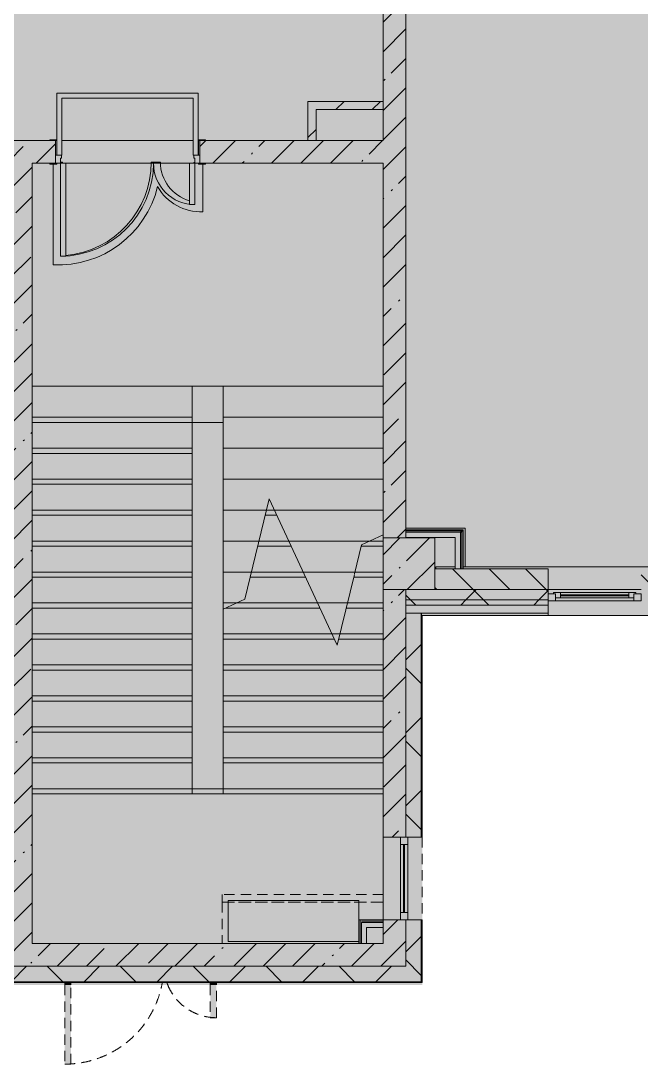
# Model space of a CAD drawing. Header units: millimetres. Extents: x 35146 to 234858, y -8553 to 29000.
# Drawn here: x 177644 to 183654, y -1048 to 9060 of the extents above; entities that cross this region are included whole.
import ezdxf

# ---------------------------------------------------------------- set-up
doc = ezdxf.new("R2010")
doc.units = ezdxf.units.MM
doc.linetypes.add('200_ШТРИХ__ш1_п0_6_', pattern=[160, 100, -60])
doc.layers.add('A-DETL-GENF-3', color=7, linetype='Continuous', lineweight=9, true_color=0xc0c0c0, transparency=0.4)
for name, color, linetype, lineweight in [('A-DETL-MBND', 7, '200_ШТРИХ__ш1_п0_6_', 9), ('A-WALL-4', 7, 'Continuous', 5), ('I-WALL-3', 7, 'Continuous', 5), ('S-COLS-1', 7, 'Continuous', 5)]:
    doc.layers.add(name, color=color, linetype=linetype, lineweight=lineweight)
for name, color, linetype, lineweight, true_color in [('A-DOOR-2', 7, 'Continuous', 5, 0xe2e2e2), ('A-DOOR-3', 7, 'Continuous', 5, 0xb7b7b7), ('A-DOOR-FRAM-1', 7, 'Continuous', 5, 0xe2e2e2), ('A-DOOR-FRAM-3', 7, 'Continuous', 5, 0xb7b7b7), ('A-FLOR-2', 7, 'Continuous', 5, 0xb7b7b7), ('A-GLAZ-3', 7, 'Continuous', 5, 0x737373), ('A-WALL-5', 7, 'Continuous', 9, 0x737373), ('A-WALL-6', 7, 'Continuous', 5, 0x737373), ('I-WALL-1', 7, 'Continuous', 5, 0xe7e7e7), ('I-WALL-2', 7, 'Continuous', 9, 0xe7e7e7), ('I-WALL-4', 7, 'Continuous', 5, 0x737373), ('S-COLS-2', 7, 'Continuous', 5, 0x737373), ('S-STRS-2', 7, 'Continuous', 5, 0x737373), ('S-STRS-MBND-1', 7, 'Continuous', 5, 0x737373)]:
    doc.layers.add(name, color=color, linetype=linetype, lineweight=lineweight, true_color=true_color)
pattern_1 = [(45, (105674.2, 0), (-353.5534, 353.5534), []), (135, (105674.2, 0), (-353.5534, -353.5534), [])]
pattern_2 = [(45, (105674.2, 0), (-285.1231, 285.1231), []), (45, (105959.3, 0), (-285.1231, 285.1231), [504.031, -100.806, 16.764, -84.042])]
pattern_3 = [(45, (105674.2, 0), (-176.7767, 176.7767), [])]
pattern_4 = [(45, (105674.2, 0), (-530.33, 530.33), []), (135, (105674.2, 0), (-530.33, -530.33), [])]

# ---------------------------------------------------------------- blocks, each defined once
blk = doc.blocks.new('BSC_Колонна _Прямоугольная - 500х500-V49-2_5_2_птичка')
at = {"layer": 'S-COLS-1'}
h = blk.add_hatch(dxfattribs=at)
h.set_pattern_fill('FP_83', color=256, style=0, pattern_type=2)
h.set_pattern_definition([(45, (-75730, -3800), (-285.1231, 285.1231), []), (45, (-75444.88, -3800), (-285.1231, 285.1231), [504.031, -100.806, 16.764, -84.042])])
h.paths.add_polyline_path([(-250, -250), (250, -250), (250, 250), (-250, 250), (-250, -99)])
at = {"layer": 'S-COLS-2'}
for p, q in [((250, 250), (-250, 250)), ((-250, 250), (-250, -250)), ((250, -250), (250, 250)), ((-250, -250), (250, -250))]:
    blk.add_line(p, q, dxfattribs=at)
blk = doc.blocks.new('110_Дверь_СКБ_2Ст - Д-1 Лестничная клетка EIS60-24319353-2_5_2_птичка')
at = {"layer": 'A-DOOR-2'}
for points in [[(612.5, 1010), (612.5, 110), (662.5, 110), (662.5, 1010)], [(-587.5, 510), (-637.5, 510), (-637.5, 110), (-587.5, 110)], [(712.5, 30), (697.5, 30), (697.5, -110), (712.5, -110)]]:
    blk.add_hatch(color=256, dxfattribs=at).paths.add_polyline_path(points)
h = blk.add_hatch(color=256, dxfattribs=at)
h.paths.add_polyline_path([(712.5, 110), (662.5, 110), (662.5, 60), (652.5, 60), (652.5, 30), (712.5, 30), (712.5, 39.7)])
h.paths.add_polyline_path([(-687.5, 110), (-687.5, 30), (-627.5, 30), (-627.5, 60), (-637.5, 60), (-637.5, 110)])
at = {"layer": 'A-DOOR-FRAM-1'}
for points in [[(-742.5, 118), (-742.5, 110), (-672.5, 110), (-672.5, 118)], [(697.5, 118), (697.5, 110), (767.5, 110), (767.5, 118)], [(-672.5, 30), (-687.5, 30), (-687.5, -110), (-672.5, -110)], [(-672.5, -110), (-742.5, -110), (-742.5, -118), (-672.5, -118)], [(697.5, -110), (697.5, -118), (767.5, -118), (767.5, -110)]]:
    blk.add_hatch(color=256, dxfattribs=at).paths.add_polyline_path(points)
at = {"layer": 'A-DOOR-3'}
for p, q in [((662.5, 1010), (612.5, 1010)), ((612.5, 1010), (612.5, 110)), ((662.5, 110), (662.5, 1010)), ((-637.5, 510), (-637.5, 110)), ((-587.5, 510), (-637.5, 510)), ((-587.5, 110), (-587.5, 510)), ((-637.5, 110), (-587.5, 110)), ((612.5, 110), (662.5, 110))]:
    blk.add_line(p, q, dxfattribs=at)
for centre, radius, start, end in [((662.5, 110), 900, 90, 180), ((-637.5, 110), 400, 360, 90)]:
    blk.add_arc(centre, radius, start, end, dxfattribs=at)
at = {"layer": 'A-DOOR-FRAM-3'}
for p, q in [((-672.5, 118), (-742.5, 118)), ((-742.5, 118), (-742.5, 110)), ((-742.5, 110), (-672.5, 110)), ((-637.5, 110), (-687.5, 110)), ((-687.5, 110), (-687.5, 30)), ((-672.5, 110), (-672.5, 118)), ((-637.5, 60), (-637.5, 110)), ((662.5, 110), (662.5, 60)), ((712.5, 110), (662.5, 110)), ((767.5, 118), (697.5, 118)), ((697.5, 118), (697.5, 110)), ((697.5, 110), (767.5, 110)), ((712.5, 30), (712.5, 110)), ((767.5, 110), (767.5, 118)), ((-687.5, 30), (-627.5, 30)), ((-672.5, 30), (-687.5, 30)), ((-687.5, 30), (-687.5, -110)), ((-672.5, -110), (-672.5, 30)), ((-627.5, 60), (-637.5, 60)), ((-627.5, 30), (-627.5, 60)), ((662.5, 60), (652.5, 60)), ((652.5, 60), (652.5, 30)), ((652.5, 30), (712.5, 30)), ((712.5, 30), (697.5, 30)), ((697.5, 30), (697.5, -110)), ((712.5, -110), (712.5, 30)), ((-672.5, -110), (-742.5, -110)), ((-742.5, -110), (-742.5, -118)), ((-742.5, -118), (-672.5, -118)), ((-687.5, -110), (-672.5, -110)), ((-672.5, -118), (-672.5, -110)), ((697.5, -110), (712.5, -110)), ((767.5, -110), (697.5, -110)), ((697.5, -110), (697.5, -118)), ((697.5, -118), (767.5, -118)), ((767.5, -118), (767.5, -110))]:
    blk.add_line(p, q, dxfattribs=at)
blk = doc.blocks.new('120_Окно_СКБ_1Ст - 120_Окно_СКБ_1Ст 900х2500_h_-19906150-2_5_2_птичка')
at = {"layer": 'A-GLAZ-3'}
for p, q in [((-450, -75), (-450, -5)), ((-450, -5), (-380, -5)), ((450, -5), (-450, -5)), ((-380, -75), (-450, -75)), ((-450, -75), (-400, -75)), ((-380, -75), (-400, -75)), ((-400, -75), (-400, -85)), ((-400, -85), (400, -85)), ((400, -85), (-400, -85)), ((-380, -5), (-380, -75)), ((380, -35), (-380, -35)), ((-380, -35), (-380, -75)), ((-330, -85), (-330, -35)), ((-330, -55), (330, -55)), ((330, -65), (-330, -65)), ((330, -85), (330, -35)), ((380, -75), (380, -5)), ((380, -5), (450, -5)), ((380, -75), (380, -35)), ((450, -75), (380, -75)), ((400, -75), (380, -75)), ((400, -75), (450, -75)), ((400, -85), (400, -75)), ((450, -5), (450, -75))]:
    blk.add_line(p, q, dxfattribs=at)
blk = doc.blocks.new('110_Дверь_СКБ_2Ст_Наружная - ДН-1_л__ Двухстворчатая 1350 х3200 _ЛК_ в свету с верхним остеклением 2-V154-2_5_2_птичка')
at = {"layer": 'A-DETL-MBND'}
for points in [[(754, 869), (694, 869), (694, 101), (754, 101), (754, 169)], [(-656, 419), (-716, 419), (-716, 101), (-656, 101), (-656, 169)], [(-716, 101), (-716, 79), (-656, 79), (-656, 101)], [(694, 101), (694, 79), (754, 79), (754, 101)]]:
    blk.add_hatch(color=256, dxfattribs=at).paths.add_polyline_path(points)
for p, q in [((754, 869), (694, 869)), ((694, 869), (694, 101)), ((754, 101), (754, 869)), ((-716, 419), (-716, 101)), ((-656, 419), (-716, 419)), ((-656, 101), (-656, 419)), ((-716, 101), (-716, 79)), ((-656, 79), (-656, 101)), ((694, 101), (694, 79)), ((754, 79), (754, 101))]:
    blk.add_line(p, q, dxfattribs=at)
for centre, radius, start, end in [((754, -91), 960, 90, 168.4089), ((-716, -91), 510, 22.5, 90), ((-716, -91), 510, 19.5984, 22.1347), ((754, -91), 960, 168.4089, 169.737)]:
    blk.add_arc(centre, radius, start, end, dxfattribs=at)
blk = doc.blocks.new('120_Окно_СКБ_1Ст - 120_Окно_СКБ_1Ст 800х2500 EI30-23532001-2_5_2_птичка')
at = {"layer": 'A-GLAZ-3'}
for p, q in [((-400, -127), (-400, -57)), ((-400, -57), (-330, -57)), ((400, -57), (-400, -57)), ((-330, -57), (-330, -127)), ((330, -87), (-330, -87)), ((330, -97), (-330, -97)), ((330, -127), (330, -57)), ((330, -57), (400, -57)), ((400, -57), (400, -127)), ((-330, -127), (-400, -127)), ((-400, -127), (400, -127)), ((400, -127), (330, -127))]:
    blk.add_line(p, q, dxfattribs=at)
blk = doc.blocks.new('Зашивка приборов отопления27 - Зашивка приборов отопления-33322407-2_5_2_птичка')
at = {"layer": 'A-DETL-MBND'}
for p, q in [((75480, 595), (73920, 595)), ((73920, 595), (73920, 520)), ((73920, 520), (73920, 120)), ((75480, 520), (73920, 520)), ((73920, 520), (73920, 120)), ((73920, 520), (75480, 520)), ((75480, 520), (75480, 595)), ((75480, 350), (75480, 520))]:
    blk.add_line(p, q, dxfattribs=at)

msp = doc.modelspace()

# ---------------------------------------------------------------- hatches: boundary and pattern name
at = {"layer": 'A-DETL-GENF-3'}
msp.add_hatch(color=256, dxfattribs=at).paths.add_polyline_path([(181515.1, -280), (181534.2, -280), (181534.2, 3300), (190534.2, 3300), (190534.2, 27350), (147584.2, 27350), (147584.2, 23778), (144434.2, 23778), (144434.2, -280), (180587.6, -280)])
at = {"layer": 'A-WALL-4'}
h = msp.add_hatch(dxfattribs=at)
h.set_pattern_fill('FP_98', color=256, style=0, pattern_type=2)
h.set_pattern_definition([(135, (105674.2, 0), (-176.7767, -176.7767), [])])
h.paths.add_polyline_path([(186024.2, 3550), (186024.2, 3750), (185754.2, 3750), (185754.2, 3550)])
h.paths.add_polyline_path([(184854.2, 3550), (184854.2, 3750), (183654.2, 3750), (183654.2, 3550), (184297.7, 3550)])
h.paths.add_polyline_path([(182442.7, 3550), (182754.2, 3550), (182754.2, 3750), (181654.2, 3750), (181654.2, 3550)])
h = msp.add_hatch(dxfattribs=at)
h.set_pattern_fill('FP_88', color=256, style=0, pattern_type=2)
h.set_pattern_definition(pattern_1)
h.paths.add_polyline_path([(189862.8, 3450), (190374.2, 3450), (190374.2, 3550), (189794.2, 3550), (189794.2, 3450)])
h.paths.add_polyline_path([(187094.2, 3450), (187094.2, 3550), (185754.2, 3550), (185754.2, 3450), (187080.3, 3450)])
h.paths.add_polyline_path([(182442.7, 3450), (182754.2, 3450), (182754.2, 3550), (181374.2, 3550), (181374.2, 3450), (181654.2, 3450)])
h.paths.add_polyline_path([(184297.7, 3450), (184854.2, 3450), (184854.2, 3550), (183654.2, 3550), (183654.2, 3450)])
h = msp.add_hatch(dxfattribs=at)
h.set_pattern_fill('FP_88', color=256, style=0, pattern_type=2)
h.set_pattern_definition(pattern_1)
h.paths.add_polyline_path([(190474.2, 3400), (190474.2, 3450), (189794.2, 3450), (189794.2, 3400), (190374.2, 3400)])
h.paths.add_polyline_path([(181515.1, 3400), (182754.2, 3400), (182754.2, 3450), (181374.2, 3450), (181374.2, 3400)])
h.paths.add_polyline_path([(187080.3, 3400), (187094.2, 3400), (187094.2, 3450), (185754.2, 3450), (185754.2, 3400), (186152.7, 3400)])
h.paths.add_polyline_path([(183654.2, 3400), (184854.2, 3400), (184854.2, 3450), (183654.2, 3450)])
h = msp.add_hatch(dxfattribs=at)
h.set_pattern_fill('FP_88', color=256, style=0, pattern_type=2)
h.set_pattern_definition(pattern_1)
h.paths.add_polyline_path([(181374.2, -250), (181524.2, -250), (181524.2, 350), (181374.2, 350), (181374.2, -100)])
h.paths.add_polyline_path([(181374.2, 1150), (181524.2, 1150), (181524.2, 3320), (181374.2, 3320), (181374.2, 1965.8)])
h = msp.add_hatch(dxfattribs=at)
h.set_pattern_fill('FP_88', color=256, style=0, pattern_type=2)
h.set_pattern_definition(pattern_1)
h.paths.add_polyline_path([(181374.2, -250), (181374.2, -100), (177234.2, -100), (177234.2, -250), (180587.6, -250)])
h.paths.add_polyline_path([(175022.5, -250), (176334.2, -250), (176334.2, -100), (172734.2, -100), (172734.2, -250), (173167.5, -250)])
h.paths.add_polyline_path([(164484.2, -250), (164484.2, -100), (163734.2, -100), (163734.2, -250), (163892.3, -250)])
h.paths.add_polyline_path([(167602.3, -250), (167734.2, -250), (167734.2, -100), (166584.2, -100), (166584.2, -250), (166674.8, -250)])
h.paths.add_polyline_path([(162584.2, -250), (162834.2, -250), (162834.2, -100), (162084.2, -100), (162084.2, -250), (162501, -250)])
h.paths.add_polyline_path([(170834.2, -250), (171834.2, -250), (171834.2, -100), (170834.2, -100)])
h.paths.add_polyline_path([(158984.2, -250), (158984.2, -100), (157584.2, -100), (157584.2, -250), (158327.1, -250)])
h.paths.add_polyline_path([(154484.2, -250), (154484.2, -100), (153084.2, -100), (153084.2, -250), (153689.5, -250)])
h.paths.add_polyline_path([(150907, -250), (150984.2, -250), (150984.2, -100), (150610.5, -100), (150610.5, -250)])
h.paths.add_polyline_path([(148334.2, -250), (149710.5, -250), (149710.5, -100), (148334.2, -100)])
h.paths.add_polyline_path([(144745.1, -250), (145234.2, -250), (145234.2, -100), (144434.2, -100), (144438.1, -250), (144714.2, -250)])
at = {"layer": 'I-WALL-1'}
for points in [[(181903.6, 4055), (181903.6, 4105), (181374.2, 4105), (181374.2, 4055), (181853.6, 4055)], [(181903.6, 3750), (181903.6, 4055), (181853.6, 4055), (181853.6, 3750)], [(181154.2, 275), (181154.2, 325), (180994.2, 325), (180994.2, 275)]]:
    msp.add_hatch(color=256, dxfattribs=at).paths.add_polyline_path(points)
at = {"layer": 'I-WALL-2'}
msp.add_hatch(color=256, dxfattribs=at).paths.add_polyline_path([(180944.2, 120), (180994.2, 120), (180994.2, 325), (180944.2, 325), (180944.2, 230.5)])
at = {"layer": 'I-WALL-3'}
h = msp.add_hatch(dxfattribs=at)
h.set_pattern_fill('FP_96', color=256, style=0, pattern_type=2)
h.set_pattern_definition(pattern_2)
h.paths.add_polyline_path([(181154.2, 7900), (181374.2, 7900), (181374.2, 9352.3), (181154.2, 9352.3), (181154.2, 8200)])
h.paths.add_polyline_path([(181154.2, 10792.3), (181374.2, 10792.3), (181374.2, 10900), (181154.2, 10900)])
h = msp.add_hatch(dxfattribs=at)
h.set_pattern_fill('FP_100', color=256, style=0, pattern_type=2)
h.set_pattern_definition(pattern_3)
h.paths.add_polyline_path([(180504.2, 7900), (180504.2, 8280), (180424.2, 8280), (180424.2, 7900)])
h = msp.add_hatch(dxfattribs=at)
h.set_pattern_fill('FP_100', color=256, style=0, pattern_type=2)
h.set_pattern_definition(pattern_3)
h.paths.add_polyline_path([(181154.2, 8200), (181154.2, 8280), (180504.2, 8280), (180504.2, 8200), (180587.6, 8200)])
h = msp.add_hatch(dxfattribs=at)
h.set_pattern_fill('FP_96', color=256, style=0, pattern_type=2)
h.set_pattern_definition(pattern_2)
h.paths.add_polyline_path([(177754.2, 120), (177754.2, 7900), (177534.2, 7900), (177534.2, 120)])
h = msp.add_hatch(dxfattribs=at)
h.set_pattern_fill('FP_96', color=256, style=0, pattern_type=2)
h.set_pattern_definition(pattern_2)
h.paths.add_polyline_path([(179434.2, 7680), (181154.2, 7680), (181154.2, 7900), (179379.2, 7900), (179379.2, 7680)])
h.paths.add_polyline_path([(177805.1, 7680), (177979.2, 7680), (177979.2, 7900), (177754.2, 7900), (177754.2, 7680)])
h = msp.add_hatch(dxfattribs=at)
h.set_pattern_fill('FP_96', color=256, style=0, pattern_type=2)
h.set_pattern_definition(pattern_2)
h.paths.add_polyline_path([(181154.2, -100), (181374.2, -100), (181374.2, 350), (181154.2, 350), (181154.2, 120)])
h.paths.add_polyline_path([(181154.2, 1150), (181374.2, 1150), (181374.2, 3550), (181154.2, 3550), (181154.2, 1965.8)])
h.paths.add_polyline_path([(181374.2, 4050), (181374.2, 7900), (181154.2, 7900), (181154.2, 4050), (181336.5, 4050)])
h = msp.add_hatch(dxfattribs=at)
h.set_pattern_fill('FP_200', color=256, style=0, pattern_type=2)
h.set_pattern_definition(pattern_4)
h.paths.add_polyline_path([(181928.6, 4117.5), (181928.6, 4130), (181374.2, 4130), (181374.2, 4117.5), (181916.1, 4117.5)])
h = msp.add_hatch(dxfattribs=at)
h.set_pattern_fill('FP_200', color=256, style=0, pattern_type=2)
h.set_pattern_definition(pattern_4)
h.paths.add_polyline_path([(181916.1, 4105), (181916.1, 4117.5), (181374.2, 4117.5), (181374.2, 4105), (181903.6, 4105)])
h = msp.add_hatch(dxfattribs=at)
h.set_pattern_fill('FP_200', color=256, style=0, pattern_type=2)
h.set_pattern_definition(pattern_4)
h.paths.add_polyline_path([(181916.1, 3750), (181916.1, 4105), (181903.6, 4105), (181903.6, 3750)])
h = msp.add_hatch(dxfattribs=at)
h.set_pattern_fill('FP_200', color=256, style=0, pattern_type=2)
h.set_pattern_definition(pattern_4)
h.paths.add_polyline_path([(181916.1, 3750), (181928.6, 3750), (181928.6, 4117.5), (181916.1, 4117.5), (181916.1, 4055)])
h = msp.add_hatch(dxfattribs=at)
h.set_pattern_fill('FP_96', color=256, style=0, pattern_type=2)
h.set_pattern_definition(pattern_2)
h.paths.add_polyline_path([(181154.2, -100), (181154.2, 120), (177534.2, 120), (177534.2, -100), (180587.6, -100)])

# ---------------------------------------------------------------- linework, layer by layer
at = {"layer": 'A-DETL-MBND'}
for p, q in [((181154.2, 595), (181154.2, 1150)), ((181532.2, 1150), (181532.2, 350))]:
    msp.add_line(p, q, dxfattribs=at)
at = {"layer": 'A-FLOR-2'}
for p, q in [((177992.5, 8360.1), (177992.5, 7908)), ((179362.5, 8360.1), (177992.5, 8360.1)), ((178042.5, 7760.1), (178042.5, 8310.1)), ((178042.5, 8310.1), (179312.5, 8310.1)), ((179312.5, 8310.1), (179312.5, 7760.1)), ((179362.5, 7760.1), (179362.5, 8360.1)), ((177994.2, 7760.1), (178042.5, 7760.1)), ((178047.7, 7692.1), (178029.2, 7692.1)), ((178047.7, 7680), (178047.7, 7692.1)), ((178996.8, 7690.6), (178907.1, 7690.6)), ((179312.5, 7760.1), (179362.5, 7760.1)), ((179329.2, 7689.1), (179319.3, 7689.1)), ((179319.3, 7689.1), (179319.3, 7680)), ((177957.9, 7672), (177957.9, 6695.1)), ((179408.7, 7210.5), (179408.7, 7672)), ((179304.2, 5170), (179604.2, 5170)), ((181374.2, 4145), (181948.6, 4145)), ((181948.6, 4145), (181948.6, 3770)), ((179654.2, 536), (179654.2, 140)), ((180919.2, 536), (179654.2, 536)), ((180919.2, 350), (180919.2, 536)), ((179654.2, 140), (180919.2, 140))]:
    msp.add_line(p, q, dxfattribs=at)
for centre, radius, start, end in [((178002.1, 7689.1), 905, 274.89327, 0.09571), ((179386.5, 7690.6), 389.8, 180, 253.95631), ((178002.1, 7689.1), 995, 267.45356, 346.31888), ((179386.3, 7689.1), 479.2, 209.41362, 272.67589)]:
    msp.add_arc(centre, radius, start, end, dxfattribs=at)
at = {"layer": 'A-WALL-5'}
for p, q in [((181154.2, 8200), (181154.2, 8280)), ((180424.2, 7900), (180504.2, 7900)), ((181916.1, 4117.5), (181374.2, 4117.5)), ((181903.6, 4105), (181374.2, 4105)), ((181903.6, 3750), (181903.6, 4105)), ((181916.1, 3750), (181916.1, 4117.5)), ((182754.2, 3550), (181654.2, 3550)), ((181374.2, 3450), (182754.2, 3450)), ((181374.2, 3400), (182754.2, 3400)), ((181374.2, 3320), (182754.2, 3320)), ((181374.2, 1150), (181374.2, 3320)), ((181524.2, 3300), (181524.2, 3320)), ((181524.2, 1150), (181524.2, 3299)), ((181527.2, 3304.2), (181527.2, 3320)), ((181532.2, 3300), (181527.2, 3300)), ((181527.2, 1150), (181527.2, 3299.3)), ((180931.7, 120), (180931.7, 350)), ((181154.2, 337.5), (180944.2, 337.5)), ((180944.2, 120), (180944.2, 325)), ((181154.2, 325), (180944.2, 325)), ((181154.2, 275), (181154.2, 350)), ((181374.2, 350), (181374.2, -100)), ((181524.2, -250), (181524.2, 350)), ((181527.2, -253), (181527.2, 350)), ((180919.2, 120), (180994.2, 120)), ((181154.2, -100), (177234.2, -100)), ((177234.2, -250), (181524.2, -250)), ((177234.2, -253), (181527.2, -253))]:
    msp.add_line(p, q, dxfattribs=at)
at = {"layer": 'A-WALL-6'}
for p, q in [((182754.2, 3750), (181654.2, 3750)), ((182754.2, 3300), (182754.2, 3750)), ((182754.2, 3550), (183654.2, 3550)), ((181532.2, 1150), (181532.2, 3299.8)), ((181534.2, 3300), (190604.2, 3300)), ((181374.2, 1150), (181532.2, 1150)), ((181532.2, 350), (181374.2, 350)), ((181532.2, -258), (181532.2, 350)), ((181374.2, -100), (181154.2, -100)), ((171834.2, -258), (181532.2, -258))]:
    msp.add_line(p, q, dxfattribs=at)
at = {"layer": 'I-WALL-4'}
for p, q in [((181374.2, 4050), (181374.2, 10900)), ((181154.2, 9352.3), (181154.2, 8280)), ((180424.2, 8280), (180424.2, 7900)), ((181154.2, 8280), (180424.2, 8280)), ((180504.2, 7900), (180504.2, 8200)), ((180504.2, 8200), (181154.2, 8200)), ((181154.2, 8200), (181154.2, 7900)), ((177924.2, 7900), (177534.2, 7900)), ((178042.5, 7900), (179312.5, 7900)), ((180424.2, 7900), (179434.2, 7900)), ((181154.2, 7900), (180504.2, 7900)), ((177754.2, 120), (177754.2, 7680)), ((177754.2, 7680), (177924.2, 7680)), ((178906.5, 7680), (178079.2, 7680)), ((179279.2, 7680), (178997.7, 7680)), ((179434.2, 7680), (181154.2, 7680)), ((181154.2, 7680), (181154.2, 4050)), ((181928.6, 4130), (181374.2, 4130)), ((181374.2, 4055), (181853.6, 4055)), ((181853.6, 4055), (181853.6, 3750)), ((181928.6, 3750), (181928.6, 4130)), ((181664.2, 3770), (181853.6, 3770)), ((181664.2, 3770), (181664.2, 3750)), ((181853.6, 3750), (181928.6, 3750)), ((181927.8, 3770), (186024.2, 3770)), ((181154.2, 3550), (181154.2, 1150)), ((181374.2, 3320), (181374.2, 3550)), ((181154.2, 1150), (181374.2, 1150)), ((180919.2, 350), (180919.2, 120)), ((180994.2, 350), (180919.2, 350)), ((181374.2, 350), (180994.2, 350)), ((180994.2, 120), (180994.2, 275)), ((180994.2, 275), (181154.2, 275)), ((181154.2, 275), (181154.2, 120)), ((180919.2, 120), (177754.2, 120)), ((181154.2, 120), (180994.2, 120))]:
    msp.add_line(p, q, dxfattribs=at)
at = {"layer": 'S-STRS-2'}
for p, q in [((178906.5, 7680), (178079.2, 7680)), ((179279.2, 7680), (178997.7, 7680)), ((179304.2, 5520), (179604.2, 5520)), ((179304.2, 5169.7), (179304.2, 5520)), ((181154.2, 5520), (179604.2, 5520)), ((179604.2, 5520), (179604.2, 5220)), ((181154.2, 5520), (179604.2, 5520)), ((177754.2, 5169.7), (179304.2, 5169.7)), ((177754.2, 5169.7), (179304.2, 5169.7)), ((179304.2, 4869.7), (179304.2, 5169.7)), ((179604.2, 5220), (179604.2, 4920)), ((181154.2, 5220), (179604.2, 5220)), ((181154.2, 5220), (179604.2, 5220)), ((177754.2, 4869.7), (179304.2, 4869.7)), ((177754.2, 4869.7), (179304.2, 4869.7)), ((179304.2, 4569.7), (179304.2, 4869.7)), ((179604.2, 4920), (179604.2, 4620)), ((181154.2, 4920), (179604.2, 4920)), ((181154.2, 4920), (179604.2, 4920)), ((177754.2, 4569.7), (179304.2, 4569.7)), ((177754.2, 4569.7), (179304.2, 4569.7)), ((179304.2, 4269.7), (179304.2, 4569.7)), ((179604.2, 4620), (179604.2, 4320)), ((181154.2, 4620), (179604.2, 4620)), ((181154.2, 4620), (179604.2, 4620)), ((177754.2, 4269.7), (179304.2, 4269.7)), ((177754.2, 4269.7), (179304.2, 4269.7)), ((179304.2, 3969.7), (179304.2, 4269.7)), ((179604.2, 4320), (179604.2, 4020)), ((180022.8, 4320), (179604.2, 4320)), ((180022.8, 4320), (179604.2, 4320)), ((180122.9, 4269.7), (180010.5, 4269.7)), ((180122.9, 4269.7), (180010.5, 4269.7)), ((181154.2, 4320), (180099.4, 4320)), ((181154.2, 4320), (180099.4, 4320)), ((177754.2, 3969.7), (179304.2, 3969.7)), ((177754.2, 3969.7), (179304.2, 3969.7)), ((179304.2, 3669.7), (179304.2, 3969.7)), ((179604.2, 4020), (179604.2, 3720)), ((179949.8, 4020), (179604.2, 4020)), ((179949.8, 4020), (179604.2, 4020)), ((180262.7, 3969.7), (179937.6, 3969.7)), ((180262.7, 3969.7), (179937.6, 3969.7)), ((181022.5, 4020), (180239.3, 4020)), ((181022.5, 4020), (180239.3, 4020)), ((181154.2, 3969.7), (180942.1, 3969.7)), ((181154.2, 3969.7), (180942.1, 3969.7)), ((177754.2, 3669.7), (179304.2, 3669.7)), ((177754.2, 3669.7), (179304.2, 3669.7)), ((179304.2, 3369.7), (179304.2, 3669.7)), ((179604.2, 3720), (179604.2, 3420)), ((179876.9, 3720), (179604.2, 3720)), ((179876.9, 3720), (179604.2, 3720)), ((180402.6, 3669.7), (179864.7, 3669.7)), ((180402.6, 3669.7), (179864.7, 3669.7)), ((180881.4, 3720), (180379.2, 3720)), ((180881.4, 3720), (180379.2, 3720)), ((181154.2, 3669.7), (180869.2, 3669.7)), ((181154.2, 3669.7), (180869.2, 3669.7)), ((177754.2, 3369.7), (179304.2, 3369.7)), ((177754.2, 3369.7), (179304.2, 3369.7)), ((179304.2, 3069.7), (179304.2, 3369.7)), ((179604.2, 3420), (179604.2, 3358.6)), ((179735.8, 3420), (179604.2, 3420)), ((179735.8, 3420), (179604.2, 3420)), ((179604.2, 3358.6), (179604.2, 3069.7)), ((180542.5, 3369.7), (179628, 3369.7)), ((180542.5, 3369.7), (179628, 3369.7)), ((180808.5, 3420), (180519.1, 3420)), ((180808.5, 3420), (180519.1, 3420)), ((181154.2, 3369.7), (180796.3, 3369.7)), ((181154.2, 3369.7), (180796.3, 3369.7)), ((177754.2, 3069.7), (179304.2, 3069.7)), ((177754.2, 3069.7), (179304.2, 3069.7)), ((179304.2, 2769.7), (179304.2, 3069.7)), ((179604.2, 3069.7), (179604.2, 2769.7)), ((180682.4, 3069.7), (179604.2, 3069.7)), ((180682.4, 3069.7), (179604.2, 3069.7)), ((180735.6, 3120), (180659, 3120)), ((180735.6, 3120), (180659, 3120)), ((181154.2, 3069.7), (180723.4, 3069.7)), ((181154.2, 3069.7), (180723.4, 3069.7)), ((177754.2, 2769.7), (179304.2, 2769.7)), ((177754.2, 2769.7), (179304.2, 2769.7)), ((179304.2, 2469.7), (179304.2, 2769.7)), ((179604.2, 2769.7), (179604.2, 2469.7)), ((181154.2, 2769.7), (179604.2, 2769.7)), ((181154.2, 2769.7), (179604.2, 2769.7)), ((177754.2, 2469.7), (179304.2, 2469.7)), ((177754.2, 2469.7), (179304.2, 2469.7)), ((179304.2, 2169.7), (179304.2, 2469.7)), ((179604.2, 2469.7), (179604.2, 2169.7)), ((181154.2, 2469.7), (179604.2, 2469.7)), ((181154.2, 2469.7), (179604.2, 2469.7)), ((177754.2, 2169.7), (179304.2, 2169.7)), ((177754.2, 2169.7), (179304.2, 2169.7)), ((179304.2, 1869.7), (179304.2, 2169.7)), ((179604.2, 2169.7), (179604.2, 1869.7)), ((181154.2, 2169.7), (179604.2, 2169.7)), ((181154.2, 2169.7), (179604.2, 2169.7)), ((177754.2, 1869.7), (179304.2, 1869.7)), ((177754.2, 1869.7), (179304.2, 1869.7)), ((179304.2, 1569.7), (179304.2, 1869.7)), ((179604.2, 1869.7), (179604.2, 1569.7)), ((181154.2, 1869.7), (179604.2, 1869.7)), ((181154.2, 1869.7), (179604.2, 1869.7)), ((177754.2, 1569.7), (179304.2, 1569.7)), ((177754.2, 1569.7), (179304.2, 1569.7)), ((179604.2, 1569.7), (179304.2, 1569.7)), ((181154.2, 1569.7), (179604.2, 1569.7)), ((181154.2, 1569.7), (179604.2, 1569.7))]:
    msp.add_line(p, q, dxfattribs=at)
at = {"layer": 'S-STRS-MBND-1'}
for p, q in [((181154.2, 7680), (177754.2, 7680)), ((177754.2, 7680), (177754.2, 5520)), ((181154.2, 5520), (181154.2, 7680)), ((177754.2, 5520), (179304.2, 5520)), ((177754.2, 1620), (177754.2, 5520)), ((177754.2, 5520), (179304.2, 5520)), ((179304.2, 5520), (181154.2, 5520)), ((179304.2, 1620), (179304.2, 5520)), ((177754.2, 5220), (179304.2, 5220)), ((177754.2, 5220), (179304.2, 5220)), ((177754.2, 4920), (179304.2, 4920)), ((177754.2, 4920), (179304.2, 4920)), ((177754.2, 4620), (179304.2, 4620)), ((177754.2, 4620), (179304.2, 4620)), ((179812.7, 3455.9), (180049, 4428.1)), ((180049, 4428.1), (180709.4, 3011.9)), ((177754.2, 4320), (179304.2, 4320)), ((177754.2, 4320), (179304.2, 4320)), ((180099.4, 4320), (180022.8, 4320)), ((180099.4, 4320), (180022.8, 4320)), ((180945.6, 3984.1), (181154.2, 4081.4)), ((177754.2, 4020), (179304.2, 4020)), ((177754.2, 4020), (179304.2, 4020)), ((180239.3, 4020), (179949.8, 4020)), ((180239.3, 4020), (179949.8, 4020)), ((180876.9, 3701.2), (180945.6, 3984.1)), ((181154.2, 4020), (181022.5, 4020)), ((181154.2, 4020), (181022.5, 4020)), ((177754.2, 3720), (179304.2, 3720)), ((177754.2, 3720), (179304.2, 3720)), ((180379.2, 3720), (179876.9, 3720)), ((180379.2, 3720), (179876.9, 3720)), ((180709.4, 3011.9), (180875.9, 3697.1)), ((181154.2, 3720), (180881.4, 3720)), ((181154.2, 3720), (180881.4, 3720)), ((179604.2, 3358.6), (179812.7, 3455.9)), ((177754.2, 3420), (179304.2, 3420)), ((177754.2, 3420), (179304.2, 3420)), ((179604.2, 3358.6), (179604.2, 1620)), ((180519.1, 3420), (179735.8, 3420)), ((180519.1, 3420), (179735.8, 3420)), ((181154.2, 3420), (180808.5, 3420)), ((181154.2, 3420), (180808.5, 3420)), ((181154.2, 3420), (181154.2, 1620)), ((177754.2, 3120), (179304.2, 3120)), ((177754.2, 3120), (179304.2, 3120)), ((180659, 3120), (179604.2, 3120)), ((180659, 3120), (179604.2, 3120)), ((181154.2, 3120), (180735.6, 3120)), ((181154.2, 3120), (180735.6, 3120)), ((177754.2, 2820), (179304.2, 2820)), ((177754.2, 2820), (179304.2, 2820)), ((181154.2, 2820), (179604.2, 2820)), ((181154.2, 2820), (179604.2, 2820)), ((177754.2, 2520), (179304.2, 2520)), ((177754.2, 2520), (179304.2, 2520)), ((181154.2, 2520), (179604.2, 2520)), ((181154.2, 2520), (179604.2, 2520)), ((177754.2, 2220), (179304.2, 2220)), ((177754.2, 2220), (179304.2, 2220)), ((181154.2, 2220), (179604.2, 2220)), ((181154.2, 2220), (179604.2, 2220)), ((177754.2, 1920), (179304.2, 1920)), ((177754.2, 1920), (179304.2, 1920)), ((181154.2, 1920), (179604.2, 1920)), ((181154.2, 1920), (179604.2, 1920)), ((177754.2, 1620), (177754.2, 120)), ((177754.2, 1620), (179304.2, 1620)), ((177754.2, 1620), (179304.2, 1620)), ((179604.2, 1620), (179304.2, 1620)), ((181154.2, 1620), (179604.2, 1620)), ((181154.2, 1620), (179604.2, 1620)), ((181154.2, 120), (181154.2, 1620)), ((177754.2, 120), (181154.2, 120))]:
    msp.add_line(p, q, dxfattribs=at)

# ---------------------------------------------------------------- block references
at = {"layer": 'A-DETL-MBND'}
msp.add_blockref('Зашивка приборов отопления27 - Зашивка приборов отопления-33322407-2_5_2_птичка', (105674.2, 0), dxfattribs=at)
at = {"layer": 'A-DETL-MBND', "rotation": 180}
msp.add_blockref('110_Дверь_СКБ_2Ст_Наружная - ДН-1_л__ Двухстворчатая 1350 х3200 _ЛК_ в свету с верхним остеклением 2-V154-2_5_2_птичка', (178823.7, -179), dxfattribs=at)
at = {"layer": 'A-DOOR-3', "rotation": 180}
msp.add_blockref('110_Дверь_СКБ_2Ст - Д-1 Лестничная клетка EIS60-24319353-2_5_2_птичка', (178691.7, 7790), dxfattribs=at)
at = {"layer": 'A-GLAZ-3'}
for name, p, rotation in [('120_Окно_СКБ_1Ст - 120_Окно_СКБ_1Ст 900х2500_h_-19906150-2_5_2_птичка', (183204.2, 3435), 180), ('120_Окно_СКБ_1Ст - 120_Окно_СКБ_1Ст 800х2500 EI30-23532001-2_5_2_птичка', (181449.2, 750), 270)]:
    msp.add_blockref(name, p, dxfattribs=dict(at, rotation=rotation))
at = {"layer": 'S-COLS-2'}
msp.add_blockref('BSC_Колонна _Прямоугольная - 500х500-V49-2_5_2_птичка', (181404.2, 3800), dxfattribs=at)

doc.saveas('drawing.dxf')
